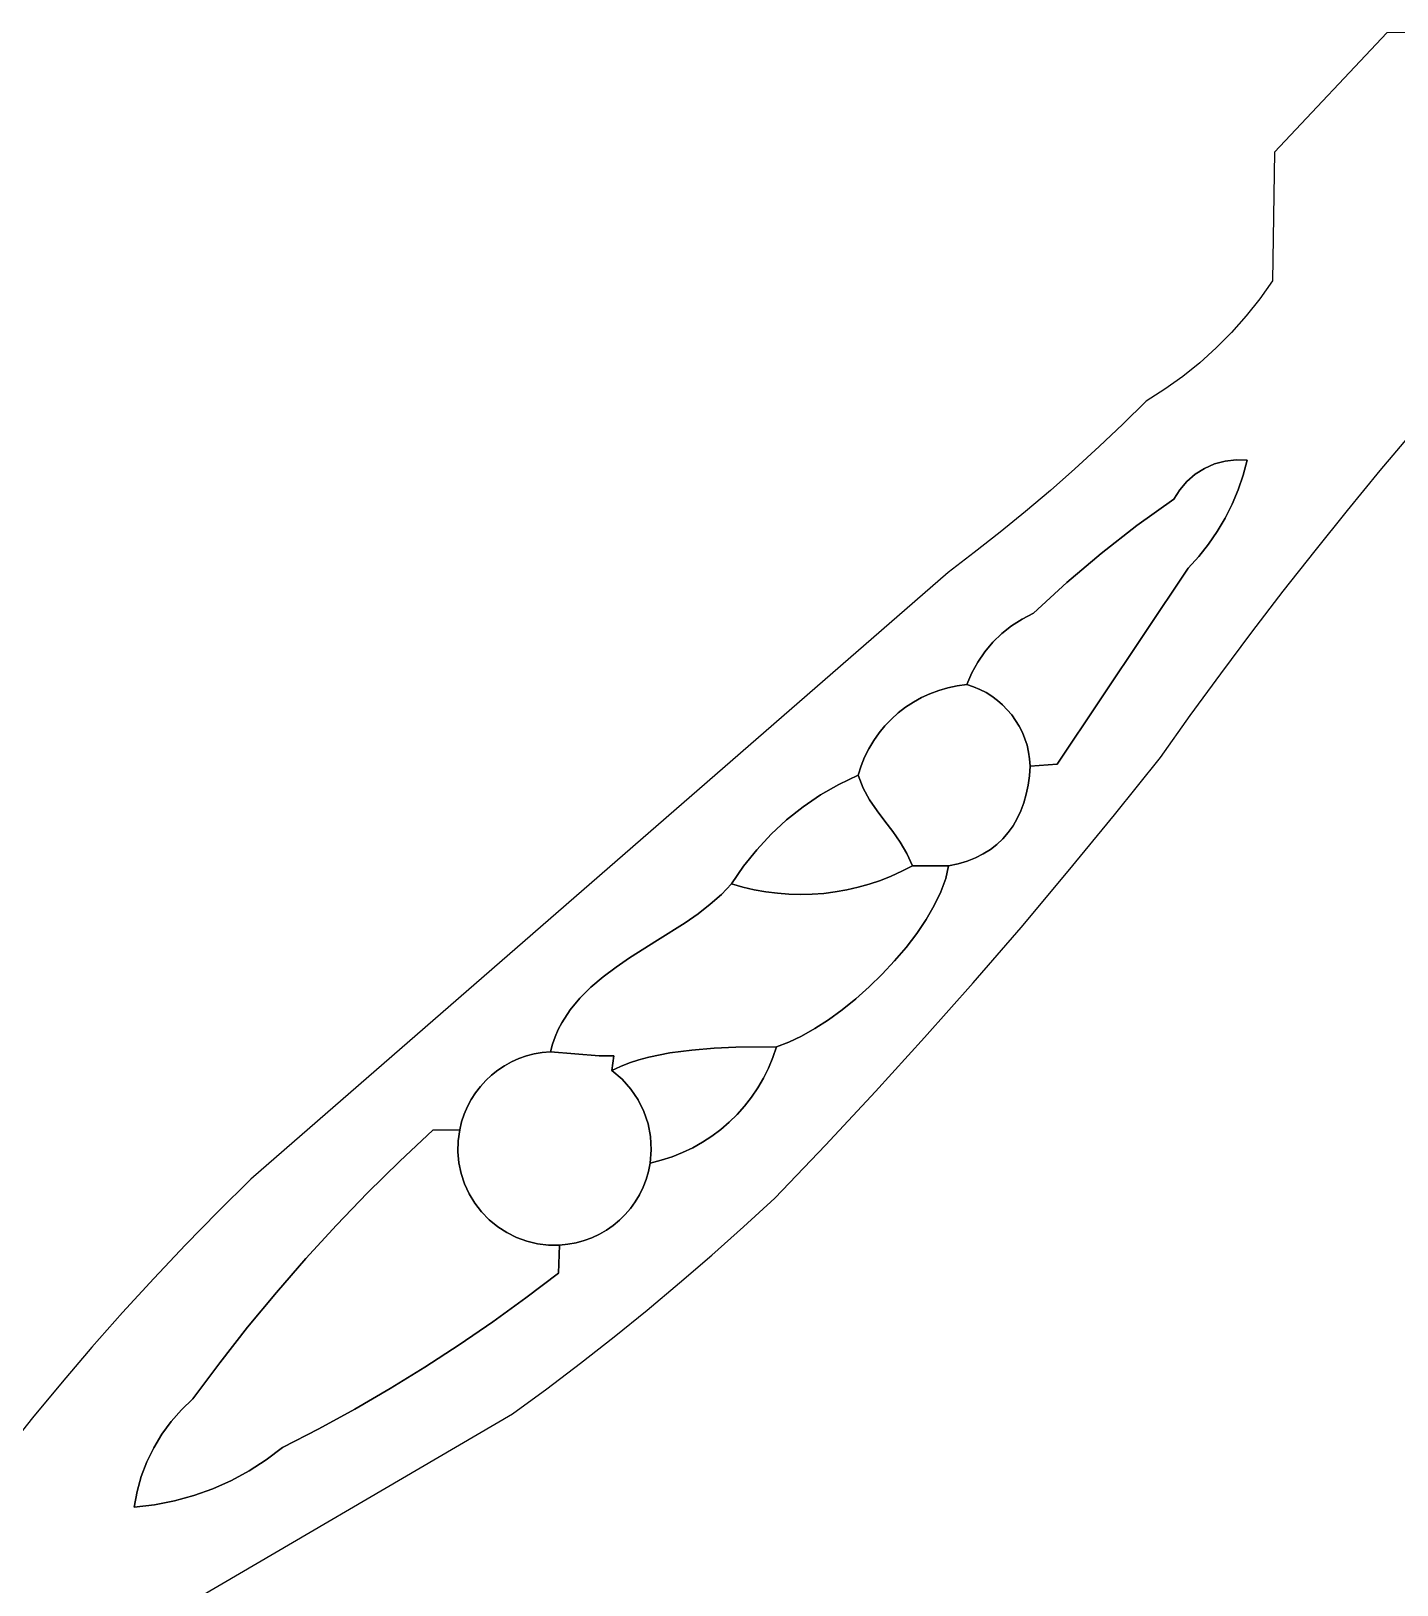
# Model space of a CAD drawing. Header units: inches. Extents: x 37.2 to 70.6, y 17.4 to 61.6.
# Drawn here: x 62.48 to 67.38, y 44.2 to 49.77 of the extents above; entities that cross this region are included whole.
import ezdxf

# ---------------------------------------------------------------- set-up
doc = ezdxf.new("R2010")
doc.units = ezdxf.units.IN
doc.layers.add('SURFACES_FOR_SKETCHUP', color=7, linetype='Continuous')

msp = doc.modelspace()

# ---------------------------------------------------------------- linework, layer by layer
at = {"layer": 'SURFACES_FOR_SKETCHUP'}
for points, invisible_edges in [([(66.9366, 48.8737), (67.8607, 49.7689), (66.944, 49.3341)], 3), ([(66.9366, 48.8737), (68.1534, 48.5092), (67.8607, 49.7689)], 11), ([(67.3469, 49.7629), (66.944, 49.3341), (67.8607, 49.7689)], 2), ([(66.9366, 48.8737), (66.8912, 48.8091), (67.4434, 48.3343)], 10), ([(67.4434, 48.3343), (68.1534, 48.5092), (66.9366, 48.8737)], 11), ([(66.8912, 48.8091), (66.8424, 48.7472), (67.4434, 48.3343)], 10), ([(66.8424, 48.7472), (66.7902, 48.6883), (66.8466, 48.2305)], 10), ([(66.8466, 48.2305), (67.3238, 48.1928), (66.8424, 48.7472)], 11), ([(67.4434, 48.3343), (66.8424, 48.7472), (67.3238, 48.1928)], 3), ([(66.7902, 48.6883), (66.7349, 48.6324), (66.8466, 48.2305)], 10), ([(66.7349, 48.6324), (66.6765, 48.5797), (66.8466, 48.2305)], 10), ([(66.6765, 48.5797), (66.6152, 48.5304), (66.7669, 48.2269)], 10), ([(66.8063, 48.2317), (66.8466, 48.2305), (66.6765, 48.5797)], 10), ([(66.7669, 48.2269), (66.8063, 48.2317), (66.6765, 48.5797)], 10), ([(66.5512, 48.4845), (66.4845, 48.4421), (66.6933, 48.2006)], 10), ([(66.6152, 48.5304), (66.5512, 48.4845), (66.7291, 48.2164)], 10), ([(66.6933, 48.2006), (66.7291, 48.2164), (66.5512, 48.4845)], 10), ([(66.7291, 48.2164), (66.7669, 48.2269), (66.6152, 48.5304)], 10), ([(66.4006, 48.3596), (66.6602, 48.1798), (66.4845, 48.4421)], 3), ([(66.6602, 48.1798), (66.6933, 48.2006), (66.4845, 48.4421)], 10), ([(66.3153, 48.2787), (66.6044, 48.1242), (66.4006, 48.3596)], 3), ([(66.6602, 48.1798), (66.4006, 48.3596), (66.6304, 48.1542)], 3), ([(66.6304, 48.1542), (66.4006, 48.3596), (66.6044, 48.1242)], 3), ([(66.2285, 48.1994), (66.4507, 47.9958), (66.3153, 48.2787)], 3), ([(66.4507, 47.9958), (66.5828, 48.0902), (66.3153, 48.2787)], 10), ([(66.6044, 48.1242), (66.3153, 48.2787), (66.5828, 48.0902)], 3), ([(66.7291, 48.2164), (66.6933, 48.2006), (66.8137, 48.1236)], 10), ([(66.7291, 48.2164), (66.8137, 48.1236), (66.7669, 48.2269)], 3), ([(66.8063, 48.2317), (66.7669, 48.2269), (66.8319, 48.1764)], 10), ([(66.8319, 48.1764), (66.7669, 48.2269), (66.8137, 48.1236)], 3), ([(66.8466, 48.2305), (66.8063, 48.2317), (66.8319, 48.1764)], 2), ([(66.8319, 48.1764), (67.2059, 48.0498), (66.8466, 48.2305)], 3), ([(67.3238, 48.1928), (66.8466, 48.2305), (67.2059, 48.0498)], 3), ([(66.1403, 48.1218), (66.3227, 47.896), (66.2285, 48.1994)], 3), ([(66.4507, 47.9958), (66.2285, 48.1994), (66.3227, 47.896)], 3), ([(66.6044, 48.1242), (66.7669, 48.0224), (66.6304, 48.1542)], 3), ([(66.6602, 48.1798), (66.6304, 48.1542), (66.792, 48.0722)], 10), ([(66.7669, 48.0224), (66.792, 48.0722), (66.6304, 48.1542)], 10), ([(66.6933, 48.2006), (66.6602, 48.1798), (66.792, 48.0722)], 10), ([(66.792, 48.0722), (66.8137, 48.1236), (66.6933, 48.2006)], 10), ([(66.8137, 48.1236), (67.0897, 47.9055), (66.8319, 48.1764)], 3), ([(67.2059, 48.0498), (66.8319, 48.1764), (67.0897, 47.9055)], 3), ([(66.1403, 48.1218), (66.0506, 48.0457), (66.3227, 47.896)], 10), ([(66.5828, 48.0902), (66.4507, 47.9958), (66.6724, 47.8845)], 10), ([(66.5828, 48.0902), (66.7669, 48.0224), (66.6044, 48.1242)], 3), ([(66.6724, 47.8845), (66.707, 47.9284), (66.5828, 48.0902)], 10), ([(66.7385, 47.9744), (66.5828, 48.0902), (66.707, 47.9284)], 3), ([(66.7669, 48.0224), (66.5828, 48.0902), (66.7385, 47.9744)], 3), ([(66.792, 48.0722), (67.0897, 47.9055), (66.8137, 48.1236)], 3), ([(66.0506, 48.0457), (65.9596, 47.9714), (66.1989, 47.7911)], 10), ([(66.1989, 47.7911), (66.3227, 47.896), (66.0506, 48.0457)], 10), ([(66.7669, 48.0224), (67.0897, 47.9055), (66.792, 48.0722)], 3), ([(66.3227, 47.896), (66.6348, 47.8429), (66.4507, 47.9958)], 3), ([(66.6348, 47.8429), (66.6724, 47.8845), (66.4507, 47.9958)], 10), ([(66.7385, 47.9744), (66.9753, 47.7598), (66.7669, 48.0224)], 3), ([(67.0897, 47.9055), (66.7669, 48.0224), (66.9753, 47.7598)], 3), ([(65.9596, 47.9714), (65.8671, 47.8987), (66.0796, 47.6811)], 10), ([(66.0796, 47.6811), (66.1989, 47.7911), (65.9596, 47.9714)], 10), ([(66.6724, 47.8845), (66.9753, 47.7598), (66.707, 47.9284)], 3), ([(66.707, 47.9284), (66.9753, 47.7598), (66.7385, 47.9744)], 3), ([(65.8671, 47.8987), (65.7734, 47.8277), (66.0014, 47.6361)], 10), ([(66.0392, 47.6604), (66.0796, 47.6811), (65.8671, 47.8987)], 10), ([(66.0014, 47.6361), (66.0392, 47.6604), (65.8671, 47.8987)], 10), ([(66.3227, 47.896), (66.1989, 47.7911), (66.6348, 47.8429)], 10), ([(66.6348, 47.8429), (66.8625, 47.6127), (66.6724, 47.8845)], 3), ([(66.9753, 47.7598), (66.6724, 47.8845), (66.8625, 47.6127)], 3), ([(65.7734, 47.8277), (63.2715, 45.6512), (64.5358, 46.3769)], 10), ([(64.5358, 46.3769), (64.5823, 46.4116), (65.7734, 47.8277)], 10), ([(64.5823, 46.4116), (65.1385, 46.8885), (65.7734, 47.8277)], 11), ([(65.1385, 46.8885), (65.1941, 46.9398), (65.7734, 47.8277)], 10), ([(65.1941, 46.9398), (65.2533, 46.9869), (65.7734, 47.8277)], 10), ([(65.2533, 46.9869), (65.5257, 47.2518), (65.7734, 47.8277)], 11), ([(65.5469, 47.2775), (65.7734, 47.8277), (65.5257, 47.2518)], 3), ([(65.5469, 47.2775), (65.5699, 47.3015), (65.7734, 47.8277)], 10), ([(65.5699, 47.3015), (65.5947, 47.3238), (65.7734, 47.8277)], 10), ([(65.5947, 47.3238), (65.621, 47.3441), (65.7734, 47.8277)], 10), ([(65.621, 47.3441), (65.6487, 47.3624), (65.7734, 47.8277)], 10), ([(65.6487, 47.3624), (65.6779, 47.3786), (65.7734, 47.8277)], 10), ([(65.6779, 47.3786), (65.7083, 47.3927), (65.7734, 47.8277)], 10), ([(65.7083, 47.3927), (65.7398, 47.4045), (65.7734, 47.8277)], 10), ([(65.7398, 47.4045), (65.8799, 47.5062), (65.7734, 47.8277)], 11), ([(65.9342, 47.5772), (65.9663, 47.6082), (65.7734, 47.8277)], 10), ([(65.9663, 47.6082), (66.0014, 47.6361), (65.7734, 47.8277)], 10), ([(65.9053, 47.5431), (65.7734, 47.8277), (65.8799, 47.5062)], 3), ([(65.9053, 47.5431), (65.9342, 47.5772), (65.7734, 47.8277)], 10), ([(66.1648, 47.1399), (66.6423, 47.3146), (66.6348, 47.8429)], 3), ([(66.6348, 47.8429), (66.1989, 47.7911), (66.1648, 47.1399)], 3), ([(66.7515, 47.4643), (66.6348, 47.8429), (66.6423, 47.3146)], 3), ([(66.8625, 47.6127), (66.6348, 47.8429), (66.7515, 47.4643)], 3), ([(66.0796, 47.6811), (66.1648, 47.1399), (66.1989, 47.7911)], 3), ([(66.002, 47.3167), (66.0392, 47.6604), (65.9691, 47.3527)], 3), ([(66.0014, 47.6361), (65.9691, 47.3527), (66.0392, 47.6604)], 3), ([(66.0796, 47.6811), (66.0392, 47.6604), (66.002, 47.3167)], 10), ([(66.0289, 47.2759), (66.0796, 47.6811), (66.002, 47.3167)], 3), ([(66.0796, 47.6811), (66.0289, 47.2759), (66.1648, 47.1399)], 11), ([(65.9342, 47.5772), (65.9506, 47.3687), (65.9663, 47.6082)], 3), ([(65.9691, 47.3527), (65.9663, 47.6082), (65.9506, 47.3687)], 3), ([(65.9663, 47.6082), (65.9691, 47.3527), (66.0014, 47.6361)], 3), ([(65.8799, 47.5062), (65.9098, 47.3964), (65.9053, 47.5431)], 3), ([(65.9053, 47.5431), (65.9308, 47.3833), (65.9342, 47.5772)], 3), ([(65.9308, 47.3833), (65.9053, 47.5431), (65.9098, 47.3964)], 3), ([(65.9506, 47.3687), (65.9342, 47.5772), (65.9308, 47.3833)], 3), ([(65.7724, 47.4139), (65.8799, 47.5062), (65.7398, 47.4045)], 3), ([(65.8799, 47.5062), (65.7724, 47.4139), (65.8581, 47.4669)], 3), ([(65.8799, 47.5062), (65.8581, 47.4669), (65.8876, 47.4078)], 10), ([(65.8799, 47.5062), (65.8876, 47.4078), (65.9098, 47.3964)], 9), ([(65.8059, 47.4208), (65.8581, 47.4669), (65.7724, 47.4139)], 3), ([(65.8059, 47.4208), (65.8402, 47.4253), (65.8581, 47.4669)], 8), ([(65.8402, 47.4253), (65.8059, 47.4208), (65.8644, 47.4174)], 2), ([(65.8402, 47.4253), (65.8644, 47.4174), (65.8581, 47.4669)], 2), ([(65.8644, 47.4174), (65.8876, 47.4078), (65.8581, 47.4669)], 10), ([(65.6779, 47.3786), (65.6487, 47.3624), (66.0621, 47.1834)], 10), ([(65.6779, 47.3786), (66.0289, 47.2759), (65.7083, 47.3927)], 3), ([(66.0491, 47.2312), (65.6779, 47.3786), (66.0566, 47.2077)], 3), ([(66.0566, 47.2077), (65.6779, 47.3786), (66.0621, 47.1834)], 3), ([(66.0289, 47.2759), (65.6779, 47.3786), (66.0398, 47.254)], 3), ([(66.0398, 47.254), (65.6779, 47.3786), (66.0491, 47.2312)], 3), ([(65.7083, 47.3927), (65.9691, 47.3527), (65.7398, 47.4045)], 3), ([(66.002, 47.3167), (65.7083, 47.3927), (66.0289, 47.2759)], 3), ([(65.9691, 47.3527), (65.7083, 47.3927), (66.002, 47.3167)], 3), ([(65.7724, 47.4139), (65.7398, 47.4045), (65.9308, 47.3833)], 10), ([(65.9691, 47.3527), (65.9506, 47.3687), (65.7398, 47.4045)], 10), ([(65.9506, 47.3687), (65.9308, 47.3833), (65.7398, 47.4045)], 10), ([(65.7724, 47.4139), (65.8876, 47.4078), (65.8059, 47.4208)], 3), ([(65.9308, 47.3833), (65.9098, 47.3964), (65.7724, 47.4139)], 10), ([(65.8876, 47.4078), (65.7724, 47.4139), (65.9098, 47.3964)], 3), ([(65.8876, 47.4078), (65.8644, 47.4174), (65.8059, 47.4208)], 10), ([(65.5947, 47.3238), (65.5699, 47.3015), (65.5465, 46.935)], 10), ([(65.5465, 46.935), (66.054, 47.0325), (65.5947, 47.3238)], 11), ([(65.621, 47.3441), (65.5947, 47.3238), (66.0606, 47.0647)], 10), ([(66.054, 47.0325), (66.0606, 47.0647), (65.5947, 47.3238)], 10), ([(65.621, 47.3441), (66.065, 47.0982), (65.6487, 47.3624)], 3), ([(66.065, 47.0982), (65.621, 47.3441), (66.0606, 47.0647)], 3), ([(66.065, 47.0982), (66.0621, 47.1834), (65.6487, 47.3624)], 11), ([(66.6423, 47.3146), (66.1648, 47.1399), (66.5348, 47.1637)], 3), ([(65.5465, 46.935), (65.5469, 47.2775), (65.5183, 46.9724)], 3), ([(65.5257, 47.2518), (65.5183, 46.9724), (65.5469, 47.2775)], 3), ([(65.5469, 47.2775), (65.5465, 46.935), (65.5699, 47.3015)], 3), ([(66.0398, 47.254), (66.1648, 47.1399), (66.0289, 47.2759)], 3), ([(65.5257, 47.2518), (65.2533, 46.9869), (65.5064, 47.2244)], 3), ([(65.316, 47.0296), (65.5064, 47.2244), (65.2533, 46.9869)], 3), ([(65.5064, 47.2244), (65.316, 47.0296), (65.4891, 47.1955)], 3), ([(65.4891, 47.1955), (65.4918, 47.0116), (65.5064, 47.2244)], 3), ([(65.5183, 46.9724), (65.5064, 47.2244), (65.4918, 47.0116)], 3), ([(65.5064, 47.2244), (65.5183, 46.9724), (65.5257, 47.2518)], 3), ([(66.0491, 47.2312), (66.1648, 47.1399), (66.0398, 47.254)], 3), ([(66.0566, 47.2077), (66.1648, 47.1399), (66.0491, 47.2312)], 3), ([(66.0621, 47.1834), (66.1648, 47.1399), (66.0566, 47.2077)], 3), ([(65.3818, 47.0675), (65.4891, 47.1955), (65.316, 47.0296)], 3), ([(65.3818, 47.0675), (65.4739, 47.1652), (65.4891, 47.1955)], 9), ([(65.3818, 47.0675), (65.4611, 47.1335), (65.4739, 47.1652)], 9), ([(65.4739, 47.1652), (65.4611, 47.1335), (65.4687, 47.0538)], 10), ([(65.4687, 47.0538), (65.4918, 47.0116), (65.4739, 47.1652)], 10), ([(65.4739, 47.1652), (65.4918, 47.0116), (65.4891, 47.1955)], 3), ([(66.0658, 47.1585), (66.0621, 47.1834), (66.065, 47.0982)], 10), ([(66.0658, 47.1585), (66.1648, 47.1399), (66.0621, 47.1834)], 3), ([(66.0674, 47.133), (66.0658, 47.1585), (66.065, 47.0982)], 2), ([(66.0674, 47.133), (66.1648, 47.1399), (66.0658, 47.1585)], 2), ([(66.5348, 47.1637), (66.1648, 47.1399), (66.3708, 46.9585)], 3), ([(65.3818, 47.0675), (65.4505, 47.1006), (65.4611, 47.1335)], 8), ([(65.4505, 47.1006), (65.3818, 47.0675), (65.4687, 47.0538)], 2), ([(65.4505, 47.1006), (65.4687, 47.0538), (65.4611, 47.1335)], 2), ([(66.1648, 47.1399), (66.0606, 47.0647), (66.054, 47.0325)], 9), ([(66.1648, 47.1399), (66.054, 47.0325), (66.3708, 46.9585)], 11), ([(66.1648, 47.1399), (66.065, 47.0982), (66.0606, 47.0647)], 9), ([(66.1648, 47.1399), (66.0674, 47.133), (66.065, 47.0982)], 8), ([(65.3818, 47.0675), (65.316, 47.0296), (65.4918, 47.0116)], 10), ([(65.4687, 47.0538), (65.3818, 47.0675), (65.4918, 47.0116)], 3), ([(66.054, 47.0325), (65.5465, 46.935), (66.0453, 47.0018)], 3), ([(66.0453, 47.0018), (66.3708, 46.9585), (66.054, 47.0325)], 3), ([(65.1941, 46.9398), (65.3274, 46.6765), (65.2533, 46.9869)], 3), ([(65.2533, 46.9869), (65.5183, 46.9724), (65.316, 47.0296)], 3), ([(65.3274, 46.6765), (65.3687, 46.6817), (65.2533, 46.9869)], 10), ([(65.3687, 46.6817), (65.4097, 46.689), (65.2533, 46.9869)], 10), ([(65.2533, 46.9869), (65.4097, 46.689), (65.5183, 46.9724)], 11), ([(65.4918, 47.0116), (65.316, 47.0296), (65.5183, 46.9724)], 3), ([(65.5748, 46.8981), (66.0453, 47.0018), (65.5465, 46.935)], 3), ([(66.0453, 47.0018), (65.5748, 46.8981), (66.0345, 46.9726)], 3), ([(66.0345, 46.9726), (66.2042, 46.7556), (66.0453, 47.0018)], 3), ([(66.3708, 46.9585), (66.0453, 47.0018), (66.2042, 46.7556)], 3), ([(65.1941, 46.9398), (65.1385, 46.8885), (65.2442, 46.6724)], 10), ([(65.2442, 46.6724), (65.2858, 46.6734), (65.1941, 46.9398)], 10), ([(65.3274, 46.6765), (65.1941, 46.9398), (65.2858, 46.6734)], 3), ([(65.4097, 46.689), (65.4504, 46.6983), (65.5183, 46.9724)], 10), ([(65.5465, 46.935), (65.5183, 46.9724), (65.4504, 46.6983)], 10), ([(65.4504, 46.6983), (65.4906, 46.7097), (65.5465, 46.935)], 10), ([(65.5748, 46.8981), (65.5465, 46.935), (65.4906, 46.7097)], 10), ([(66.0345, 46.9726), (65.5748, 46.8981), (66.0216, 46.9449)], 3), ([(66.0216, 46.9449), (65.5748, 46.8981), (66.0066, 46.919)], 3), ([(66.0066, 46.919), (66.2042, 46.7556), (66.0216, 46.9449)], 3), ([(66.0216, 46.9449), (66.2042, 46.7556), (66.0345, 46.9726)], 3), ([(64.6309, 46.4448), (65.1385, 46.8885), (64.5823, 46.4116)], 3), ([(64.6309, 46.4448), (65.0868, 46.8331), (65.1385, 46.8885)], 9), ([(65.1385, 46.8885), (65.0868, 46.8331), (65.2024, 46.6735)], 10), ([(65.2024, 46.6735), (65.2442, 46.6724), (65.1385, 46.8885)], 10), ([(65.4906, 46.7097), (65.5303, 46.7232), (65.5748, 46.8981)], 10), ([(65.5748, 46.8981), (65.5303, 46.7232), (65.6018, 46.8601)], 3), ([(65.9894, 46.8949), (66.0066, 46.919), (65.5748, 46.8981)], 10), ([(65.9252, 46.8339), (65.9487, 46.8522), (65.5748, 46.8981)], 10), ([(65.8995, 46.8178), (65.9252, 46.8339), (65.5748, 46.8981)], 10), ([(65.9702, 46.8726), (65.5748, 46.8981), (65.9487, 46.8522)], 3), ([(65.8717, 46.8038), (65.8995, 46.8178), (65.5748, 46.8981)], 10), ([(65.9894, 46.8949), (65.5748, 46.8981), (65.9702, 46.8726)], 3), ([(65.5748, 46.8981), (65.6018, 46.8601), (65.8717, 46.8038)], 10), ([(65.9702, 46.8726), (65.9487, 46.8522), (66.2042, 46.7556)], 10), ([(65.9894, 46.8949), (65.9702, 46.8726), (66.2042, 46.7556)], 10), ([(65.9894, 46.8949), (66.2042, 46.7556), (66.0066, 46.919)], 3), ([(64.6309, 46.4448), (64.7311, 46.5082), (65.0868, 46.8331)], 10), ([(65.0868, 46.8331), (64.7311, 46.5082), (65.0392, 46.7739)], 3), ([(65.0868, 46.8331), (65.0392, 46.7739), (65.1192, 46.6821)], 10), ([(65.1192, 46.6821), (65.1608, 46.6767), (65.0868, 46.8331)], 10), ([(65.1608, 46.6767), (65.2024, 46.6735), (65.0868, 46.8331)], 10), ([(65.5694, 46.7387), (65.6018, 46.8601), (65.5303, 46.7232)], 3), ([(65.6018, 46.8601), (65.5694, 46.7387), (65.6259, 46.8199)], 3), ([(65.5694, 46.7387), (65.6077, 46.7563), (65.6259, 46.8199)], 10), ([(65.8417, 46.7921), (65.8717, 46.8038), (65.6018, 46.8601)], 10), ([(65.7752, 46.7759), (65.8095, 46.7828), (65.6018, 46.8601)], 10), ([(65.8095, 46.7828), (65.8417, 46.7921), (65.6018, 46.8601)], 10), ([(65.6018, 46.8601), (65.6259, 46.8199), (65.7752, 46.7759)], 10), ([(65.6453, 46.7759), (65.6259, 46.8199), (65.6077, 46.7563)], 2), ([(65.6259, 46.8199), (65.6453, 46.7759), (65.7752, 46.7759)], 8), ([(65.8995, 46.8178), (65.8717, 46.8038), (66.0351, 46.5547)], 10), ([(65.9252, 46.8339), (65.8995, 46.8178), (66.0351, 46.5547)], 10), ([(65.9487, 46.8522), (65.9252, 46.8339), (66.0351, 46.5547)], 10), ([(66.0351, 46.5547), (66.2042, 46.7556), (65.9487, 46.8522)], 10), ([(64.7311, 46.5082), (64.8298, 46.5711), (65.0392, 46.7739)], 10), ([(64.8765, 46.6036), (65.0392, 46.7739), (64.8298, 46.5711)], 3), ([(64.8765, 46.6036), (64.9203, 46.6374), (65.0392, 46.7739)], 10), ([(64.9604, 46.673), (65.0392, 46.7739), (64.9203, 46.6374)], 3), ([(64.9604, 46.673), (64.996, 46.711), (65.0392, 46.7739)], 8), ([(64.996, 46.711), (65.0367, 46.6992), (65.0392, 46.7739)], 2), ([(65.0367, 46.6992), (65.0778, 46.6896), (65.0392, 46.7739)], 10), ([(65.0778, 46.6896), (65.1192, 46.6821), (65.0392, 46.7739)], 10), ([(65.5694, 46.7387), (65.7238, 46.6327), (65.6077, 46.7563)], 3), ([(65.6077, 46.7563), (65.7473, 46.6819), (65.6453, 46.7759)], 3), ([(65.7238, 46.6327), (65.7473, 46.6819), (65.6077, 46.7563)], 10), ([(65.7752, 46.7759), (65.6453, 46.7759), (65.7647, 46.7298)], 2), ([(65.7473, 46.6819), (65.7647, 46.7298), (65.6453, 46.7759)], 10), ([(65.7473, 46.6819), (65.8417, 46.7921), (65.7647, 46.7298)], 3), ([(65.7473, 46.6819), (66.0351, 46.5547), (65.8417, 46.7921)], 11), ([(65.8095, 46.7828), (65.7647, 46.7298), (65.8417, 46.7921)], 3), ([(65.8095, 46.7828), (65.7752, 46.7759), (65.7647, 46.7298)], 8), ([(65.8717, 46.8038), (65.8417, 46.7921), (66.0351, 46.5547)], 10), ([(65.0367, 46.6992), (64.996, 46.711), (64.9604, 46.673)], 8), ([(65.0367, 46.6992), (64.9604, 46.673), (65.0778, 46.6896)], 3), ([(65.4504, 46.6983), (65.4097, 46.689), (65.5812, 46.4342)], 10), ([(65.4906, 46.7097), (65.4504, 46.6983), (65.6228, 46.483)], 10), ([(65.5812, 46.4342), (65.6228, 46.483), (65.4504, 46.6983)], 10), ([(65.5303, 46.7232), (65.4906, 46.7097), (65.6609, 46.5327)], 10), ([(65.6228, 46.483), (65.6609, 46.5327), (65.4906, 46.7097)], 10), ([(65.5694, 46.7387), (65.5303, 46.7232), (65.6947, 46.5828)], 10), ([(65.6609, 46.5327), (65.6947, 46.5828), (65.5303, 46.7232)], 10), ([(65.6947, 46.5828), (65.7238, 46.6327), (65.5694, 46.7387)], 10), ([(64.9203, 46.6374), (65.0778, 46.6896), (64.9604, 46.673)], 3), ([(65.0778, 46.6896), (64.9203, 46.6374), (65.1192, 46.6821)], 3), ([(65.1192, 46.6821), (64.9203, 46.6374), (65.0124, 46.1247)], 11), ([(65.0124, 46.1247), (65.1583, 46.1266), (65.1192, 46.6821)], 10), ([(65.2017, 46.1425), (65.1192, 46.6821), (65.1583, 46.1266)], 3), ([(65.1192, 46.6821), (65.2017, 46.1425), (65.1608, 46.6767)], 3), ([(65.1608, 46.6767), (65.2951, 46.1914), (65.2024, 46.6735)], 3), ([(65.2475, 46.1643), (65.1608, 46.6767), (65.2017, 46.1425)], 3), ([(65.2951, 46.1914), (65.1608, 46.6767), (65.2475, 46.1643)], 3), ([(65.3438, 46.2232), (65.2024, 46.6735), (65.2951, 46.1914)], 3), ([(65.2024, 46.6735), (65.3438, 46.2232), (65.2442, 46.6724)], 3), ([(65.2442, 46.6724), (65.393, 46.2592), (65.2858, 46.6734)], 3), ([(65.393, 46.2592), (65.2442, 46.6724), (65.3438, 46.2232)], 3), ([(65.2858, 46.6734), (65.442, 46.2989), (65.3274, 46.6765)], 3), ([(65.442, 46.2989), (65.2858, 46.6734), (65.393, 46.2592)], 3), ([(65.3274, 46.6765), (65.4902, 46.3416), (65.3687, 46.6817)], 3), ([(65.4902, 46.3416), (65.3274, 46.6765), (65.442, 46.2989)], 3), ([(65.4097, 46.689), (65.3687, 46.6817), (65.5368, 46.3869)], 10), ([(65.5368, 46.3869), (65.3687, 46.6817), (65.4902, 46.3416)], 3), ([(65.5368, 46.3869), (65.5812, 46.4342), (65.4097, 46.689)], 10), ([(65.7238, 46.6327), (66.0351, 46.5547), (65.7473, 46.6819)], 3), ([(64.8298, 46.5711), (65.0124, 46.1247), (64.8765, 46.6036)], 3), ([(64.8765, 46.6036), (65.0124, 46.1247), (64.9203, 46.6374)], 3), ([(65.6947, 46.5828), (65.8634, 46.3561), (65.7238, 46.6327)], 3), ([(66.0351, 46.5547), (65.7238, 46.6327), (65.8634, 46.3561)], 3), ([(64.8298, 46.5711), (64.7311, 46.5082), (64.9337, 46.1212)], 10), ([(64.9337, 46.1212), (65.0124, 46.1247), (64.8298, 46.5711)], 10), ([(65.6228, 46.483), (65.8634, 46.3561), (65.6609, 46.5327)], 3), ([(65.6609, 46.5327), (65.8634, 46.3561), (65.6947, 46.5828)], 3), ([(64.7311, 46.5082), (64.6309, 46.4448), (64.7754, 46.1043)], 10), ([(64.854, 46.1147), (64.7311, 46.5082), (64.7754, 46.1043)], 3), ([(64.854, 46.1147), (64.9337, 46.1212), (64.7311, 46.5082)], 10), ([(65.6228, 46.483), (65.5812, 46.4342), (65.8634, 46.3561)], 10), ([(64.6309, 46.4448), (64.5823, 46.4116), (64.7754, 46.1043)], 10), ([(65.5812, 46.4342), (65.5368, 46.3869), (65.6892, 46.1597)], 10), ([(65.8634, 46.3561), (65.5812, 46.4342), (65.6892, 46.1597)], 3), ([(64.4922, 46.3402), (64.5358, 46.3769), (63.2715, 45.6512)], 10), ([(64.5358, 46.3769), (64.4922, 46.3402), (64.5738, 46.0934)], 10), ([(64.5823, 46.4116), (64.5358, 46.3769), (64.7, 46.0892)], 10), ([(64.5738, 46.0934), (64.7, 46.0892), (64.5358, 46.3769)], 11), ([(64.7, 46.0892), (64.7754, 46.1043), (64.5823, 46.4116)], 10), ([(65.5368, 46.3869), (65.4902, 46.3416), (65.6892, 46.1597)], 10), ([(64.4922, 46.3402), (63.2715, 45.6512), (64.4524, 46.3008)], 3), ([(64.4922, 46.3402), (64.4524, 46.3008), (64.5738, 46.0934)], 10), ([(65.4902, 46.3416), (65.442, 46.2989), (65.6892, 46.1597)], 10), ([(64.158, 46.0425), (64.4524, 46.3008), (63.2715, 45.6512)], 11), ([(64.1817, 46.0583), (64.4524, 46.3008), (64.158, 46.0425)], 3), ([(64.4524, 46.3008), (64.1817, 46.0583), (64.4172, 46.2585)], 3), ([(64.2068, 46.0721), (64.4172, 46.2585), (64.1817, 46.0583)], 3), ([(64.4172, 46.2585), (64.2068, 46.0721), (64.3874, 46.2126)], 3), ([(64.3874, 46.2126), (64.5217, 46.0941), (64.4172, 46.2585)], 3), ([(64.4524, 46.3008), (64.4172, 46.2585), (64.5217, 46.0941)], 10), ([(64.5217, 46.0941), (64.5738, 46.0934), (64.4524, 46.3008)], 10), ([(65.393, 46.2592), (65.3438, 46.2232), (65.5125, 45.9655)], 10), ([(65.442, 46.2989), (65.393, 46.2592), (65.6892, 46.1597)], 10), ([(65.5125, 45.9655), (65.6892, 46.1597), (65.393, 46.2592)], 10), ([(64.233, 46.0839), (64.3874, 46.2126), (64.2068, 46.0721)], 3), ([(64.2603, 46.0934), (64.3874, 46.2126), (64.233, 46.0839)], 3), ([(64.3874, 46.2126), (64.2603, 46.0934), (64.3748, 46.1881)], 3), ([(64.3874, 46.2126), (64.3748, 46.1881), (64.5217, 46.0941)], 10), ([(65.3438, 46.2232), (65.2951, 46.1914), (65.5125, 45.9655)], 10), ([(64.2886, 46.1008), (64.3748, 46.1881), (64.2603, 46.0934)], 3), ([(64.3748, 46.1881), (64.2886, 46.1008), (64.3638, 46.1626)], 3), ([(64.3176, 46.1057), (64.3638, 46.1626), (64.2886, 46.1008)], 3), ([(64.3176, 46.1057), (64.3547, 46.136), (64.3638, 46.1626)], 9), ([(64.3638, 46.1626), (64.3547, 46.136), (64.5217, 46.0941)], 10), ([(64.3748, 46.1881), (64.3638, 46.1626), (64.5217, 46.0941)], 10), ([(65.2017, 46.1425), (65.1292, 46.0499), (65.2475, 46.1643)], 3), ([(65.2475, 46.1643), (65.1292, 46.0499), (65.5125, 45.9655)], 11), ([(65.2017, 46.1425), (65.145, 46.0876), (65.1292, 46.0499)], 9), ([(65.2017, 46.1425), (65.1583, 46.1266), (65.145, 46.0876)], 8), ([(65.2951, 46.1914), (65.2475, 46.1643), (65.5125, 45.9655)], 10), ([(64.1356, 46.0249), (64.3474, 46.1082), (64.158, 46.0425)], 3), ([(64.3474, 46.1082), (64.1356, 46.0249), (64.5672, 46.0409)], 11), ([(64.3474, 46.1082), (64.3176, 46.1057), (64.158, 46.0425)], 10), ([(64.158, 46.0425), (64.3176, 46.1057), (64.1817, 46.0583)], 3), ([(64.1817, 46.0583), (64.3176, 46.1057), (64.2068, 46.0721)], 3), ([(64.3176, 46.1057), (64.2886, 46.1008), (64.2068, 46.0721)], 10), ([(64.233, 46.0839), (64.2068, 46.0721), (64.2886, 46.1008)], 10), ([(64.2886, 46.1008), (64.2603, 46.0934), (64.233, 46.0839)], 8), ([(64.3176, 46.1057), (64.3474, 46.1082), (64.3547, 46.136)], 8), ([(64.3474, 46.1082), (64.5217, 46.0941), (64.3547, 46.136)], 2), ([(64.5672, 46.0409), (64.5217, 46.0941), (64.3474, 46.1082)], 9), ([(64.5672, 46.0409), (64.5738, 46.0934), (64.5217, 46.0941)], 8), ([(64.5738, 46.0934), (64.5672, 46.0409), (64.5975, 46.0555)], 8), ([(64.5738, 46.0934), (64.5975, 46.0555), (64.6299, 46.0684)], 9), ([(64.5738, 46.0934), (64.6299, 46.0684), (64.6641, 46.0796)], 9), ([(64.5738, 46.0934), (64.6641, 46.0796), (64.7, 46.0892)], 9), ([(64.7, 46.0892), (64.6641, 46.0796), (64.6352, 45.9748)], 10), ([(64.6352, 45.9748), (64.6614, 45.936), (64.7, 46.0892)], 10), ([(64.7754, 46.1043), (64.7, 46.0892), (64.6614, 45.936)], 10), ([(64.6614, 45.936), (64.6821, 45.8943), (64.7754, 46.1043)], 10), ([(64.854, 46.1147), (64.7754, 46.1043), (64.6821, 45.8943)], 10), ([(64.6821, 45.8943), (64.926, 45.806), (64.854, 46.1147)], 11), ([(64.9337, 46.1212), (64.854, 46.1147), (65.0168, 45.8841)], 10), ([(64.958, 45.83), (64.9883, 45.8561), (64.854, 46.1147)], 10), ([(64.9883, 45.8561), (65.0168, 45.8841), (64.854, 46.1147)], 10), ([(64.958, 45.83), (64.854, 46.1147), (64.926, 45.806)], 3), ([(64.9337, 46.1212), (65.0681, 45.9455), (65.0124, 46.1247)], 3), ([(65.0681, 45.9455), (64.9337, 46.1212), (65.0434, 45.9139)], 3), ([(65.0434, 45.9139), (64.9337, 46.1212), (65.0168, 45.8841)], 3), ([(65.1583, 46.1266), (65.0124, 46.1247), (65.145, 46.0876)], 2), ([(65.0907, 45.9788), (65.0124, 46.1247), (65.0681, 45.9455)], 3), ([(65.1292, 46.0499), (65.0124, 46.1247), (65.1111, 46.0136)], 3), ([(65.1111, 46.0136), (65.0124, 46.1247), (65.0907, 45.9788)], 3), ([(65.145, 46.0876), (65.0124, 46.1247), (65.1292, 46.0499)], 3), ([(64.1356, 46.0249), (64.158, 46.0425), (63.2715, 45.6512)], 10), ([(64.6821, 45.8943), (64.5672, 46.0409), (64.1356, 46.0249)], 11), ([(64.5975, 46.0555), (64.5672, 46.0409), (64.6037, 46.01)], 8), ([(64.6821, 45.8943), (64.6614, 45.936), (64.5672, 46.0409)], 10), ([(64.5672, 46.0409), (64.6614, 45.936), (64.6037, 46.01)], 3), ([(64.5975, 46.0555), (64.6037, 46.01), (64.6299, 46.0684)], 3), ([(64.6037, 46.01), (64.6352, 45.9748), (64.6299, 46.0684)], 10), ([(64.6641, 46.0796), (64.6299, 46.0684), (64.6352, 45.9748)], 10), ([(65.1111, 46.0136), (65.3333, 45.7735), (65.1292, 46.0499)], 3), ([(65.3333, 45.7735), (65.5125, 45.9655), (65.1292, 46.0499)], 10), ([(64.1356, 46.0249), (63.2715, 45.6512), (64.1148, 46.0054)], 3), ([(64.1148, 46.0054), (63.2715, 45.6512), (64.0956, 45.9843)], 3), ([(63.9246, 45.8269), (64.0956, 45.9843), (63.2715, 45.6512)], 11), ([(63.9246, 45.8269), (64.0781, 45.9617), (64.0956, 45.9843)], 9), ([(64.1356, 46.0249), (64.1148, 46.0054), (64.0211, 45.8282)], 10), ([(64.0211, 45.8282), (64.0993, 45.5344), (64.1356, 46.0249)], 11), ([(64.0281, 45.8572), (64.0211, 45.8282), (64.1148, 46.0054)], 10), ([(64.1148, 46.0054), (64.0956, 45.9843), (64.0281, 45.8572)], 10), ([(64.0956, 45.9843), (64.0781, 45.9617), (64.0281, 45.8572)], 10), ([(64.1356, 46.0249), (64.0993, 45.5344), (64.5942, 45.5042)], 11), ([(64.6821, 45.8943), (64.1356, 46.0249), (64.5942, 45.5042)], 11), ([(64.6352, 45.9748), (64.6037, 46.01), (64.6614, 45.936)], 2), ([(65.0907, 45.9788), (65.0681, 45.9455), (65.3333, 45.7735)], 10), ([(65.1111, 46.0136), (65.0907, 45.9788), (65.3333, 45.7735)], 10), ([(63.9246, 45.8269), (64.0625, 45.9375), (64.0781, 45.9617)], 9), ([(63.9246, 45.8269), (64.0489, 45.912), (64.0625, 45.9375)], 9), ([(64.0281, 45.8572), (64.0781, 45.9617), (64.0374, 45.8852)], 3), ([(64.0625, 45.9375), (64.0374, 45.8852), (64.0781, 45.9617)], 3), ([(64.0625, 45.9375), (64.0489, 45.912), (64.0374, 45.8852)], 8), ([(65.0681, 45.9455), (65.0434, 45.9139), (65.3333, 45.7735)], 10), ([(63.9246, 45.8269), (64.0374, 45.8852), (64.0489, 45.912)], 9), ([(63.9246, 45.8269), (64.0281, 45.8572), (64.0374, 45.8852)], 9), ([(64.7045, 45.7093), (64.6821, 45.8943), (64.5942, 45.5042)], 11), ([(64.6821, 45.8943), (64.7045, 45.7093), (64.697, 45.8501)], 3), ([(64.697, 45.8501), (64.926, 45.806), (64.6821, 45.8943)], 3), ([(65.0168, 45.8841), (64.9883, 45.8561), (65.1516, 45.5839)], 10), ([(65.0434, 45.9139), (65.0168, 45.8841), (65.3333, 45.7735)], 10), ([(65.1516, 45.5839), (65.3333, 45.7735), (65.0168, 45.8841)], 10), ([(63.9246, 45.8269), (63.2715, 45.6512), (63.8063, 45.7165)], 3), ([(63.9246, 45.8269), (63.8063, 45.7165), (64.0148, 45.7494)], 10), ([(63.9246, 45.8269), (64.0211, 45.8282), (64.0281, 45.8572)], 8), ([(64.0157, 45.7888), (64.0211, 45.8282), (63.9246, 45.8269)], 8), ([(64.0148, 45.7494), (64.0157, 45.7888), (63.9246, 45.8269)], 10), ([(64.0211, 45.8282), (64.0157, 45.7888), (64.0184, 45.7105)], 10), ([(64.0263, 45.6723), (64.0211, 45.8282), (64.0184, 45.7105)], 3), ([(64.0263, 45.6723), (64.0993, 45.5344), (64.0211, 45.8282)], 11), ([(64.7058, 45.8042), (64.697, 45.8501), (64.7084, 45.757)], 2), ([(64.7045, 45.7093), (64.7084, 45.757), (64.697, 45.8501)], 10), ([(64.7058, 45.8042), (64.8574, 45.7643), (64.697, 45.8501)], 3), ([(64.8925, 45.7841), (64.697, 45.8501), (64.8574, 45.7643)], 3), ([(64.926, 45.806), (64.697, 45.8501), (64.8925, 45.7841)], 3), ([(64.926, 45.806), (64.8925, 45.7841), (65.1516, 45.5839)], 10), ([(64.958, 45.83), (64.926, 45.806), (65.1516, 45.5839)], 10), ([(64.9883, 45.8561), (64.958, 45.83), (65.1516, 45.5839)], 10), ([(64.0148, 45.7494), (64.0184, 45.7105), (64.0157, 45.7888)], 2), ([(64.7045, 45.7093), (64.7445, 45.7193), (64.7084, 45.757)], 2), ([(64.7084, 45.757), (64.7833, 45.7319), (64.7058, 45.8042)], 3), ([(64.8574, 45.7643), (64.7058, 45.8042), (64.821, 45.7469)], 3), ([(64.7833, 45.7319), (64.821, 45.7469), (64.7058, 45.8042)], 10), ([(64.7445, 45.7193), (64.7833, 45.7319), (64.7084, 45.757)], 10), ([(64.8574, 45.7643), (64.821, 45.7469), (65.0394, 45.4806)], 10), ([(64.8925, 45.7841), (64.8574, 45.7643), (65.0394, 45.4806)], 10), ([(65.0394, 45.4806), (65.1516, 45.5839), (64.8925, 45.7841)], 10), ([(63.8063, 45.7165), (63.2715, 45.6512), (63.691, 45.603)], 3), ([(63.8063, 45.7165), (63.691, 45.603), (64.0547, 45.5996)], 10), ([(64.0184, 45.7105), (64.0148, 45.7494), (63.8063, 45.7165)], 10), ([(64.0263, 45.6723), (63.8063, 45.7165), (64.0385, 45.6352)], 3), ([(64.0263, 45.6723), (64.0184, 45.7105), (63.8063, 45.7165)], 10), ([(64.0385, 45.6352), (63.8063, 45.7165), (64.0547, 45.5996)], 3), ([(64.5942, 45.5042), (64.615, 45.5247), (64.7045, 45.7093)], 10), ([(64.7045, 45.7093), (64.615, 45.5247), (64.6986, 45.6793)], 3), ([(64.6793, 45.6224), (64.7833, 45.7319), (64.6901, 45.6502)], 3), ([(64.6793, 45.6224), (64.9256, 45.3792), (64.7833, 45.7319)], 11), ([(64.7445, 45.7193), (64.6901, 45.6502), (64.7833, 45.7319)], 3), ([(64.7445, 45.7193), (64.6986, 45.6793), (64.6901, 45.6502)], 9), ([(64.7445, 45.7193), (64.7045, 45.7093), (64.6986, 45.6793)], 8), ([(64.821, 45.7469), (64.7833, 45.7319), (65.0394, 45.4806)], 10), ([(64.9256, 45.3792), (65.0394, 45.4806), (64.7833, 45.7319)], 10), ([(63.1534, 45.5348), (63.4695, 45.3675), (63.2715, 45.6512)], 3), ([(63.5787, 45.4867), (63.2715, 45.6512), (63.4695, 45.3675)], 3), ([(63.691, 45.603), (63.2715, 45.6512), (63.5787, 45.4867)], 3), ([(64.0263, 45.6723), (64.0385, 45.6352), (64.0993, 45.5344)], 10), ([(64.615, 45.5247), (64.634, 45.5468), (64.6986, 45.6793)], 10), ([(64.634, 45.5468), (64.6512, 45.5705), (64.6986, 45.6793)], 10), ([(64.6986, 45.6793), (64.6512, 45.5705), (64.6901, 45.6502)], 3), ([(64.6663, 45.5958), (64.6901, 45.6502), (64.6512, 45.5705)], 3), ([(64.6663, 45.5958), (64.6793, 45.6224), (64.6901, 45.6502)], 8), ([(63.5787, 45.4867), (64.0993, 45.5344), (63.691, 45.603)], 3), ([(64.0751, 45.5659), (63.691, 45.603), (64.0993, 45.5344)], 3), ([(64.0547, 45.5996), (63.691, 45.603), (64.0751, 45.5659)], 3), ([(64.0547, 45.5996), (64.0751, 45.5659), (64.0385, 45.6352)], 2), ([(64.0993, 45.5344), (64.0385, 45.6352), (64.0751, 45.5659)], 3), ([(64.6512, 45.5705), (64.9256, 45.3792), (64.6663, 45.5958)], 3), ([(64.6663, 45.5958), (64.9256, 45.3792), (64.6793, 45.6224)], 3), ([(63.0374, 45.4163), (63.3634, 45.2455), (63.1534, 45.5348)], 3), ([(63.4695, 45.3675), (63.1534, 45.5348), (63.3634, 45.2455)], 3), ([(63.5787, 45.4867), (64.0188, 45.0573), (64.0993, 45.5344)], 11), ([(64.0993, 45.5344), (64.0188, 45.0573), (64.1271, 45.5059)], 3), ([(64.0993, 45.5344), (64.1271, 45.5059), (64.1904, 45.4598)], 10), ([(64.2254, 45.4425), (64.0993, 45.5344), (64.1904, 45.4598)], 3), ([(64.0993, 45.5344), (64.2254, 45.4425), (64.5942, 45.5042)], 11), ([(64.615, 45.5247), (64.8102, 45.2797), (64.634, 45.5468)], 3), ([(64.634, 45.5468), (64.9256, 45.3792), (64.6512, 45.5705)], 3), ([(64.8102, 45.2797), (64.9256, 45.3792), (64.634, 45.5468)], 10), ([(63.4695, 45.3675), (63.8959, 44.9774), (63.5787, 45.4867)], 3), ([(64.0188, 45.0573), (63.5787, 45.4867), (63.8959, 44.9774)], 3), ([(64.1396, 45.1402), (64.1271, 45.5059), (64.0188, 45.0573)], 3), ([(64.1271, 45.5059), (64.1396, 45.1402), (64.1575, 45.481)], 3), ([(64.1575, 45.481), (64.1904, 45.4598), (64.1271, 45.5059)], 2), ([(64.1575, 45.481), (64.1396, 45.1402), (64.1904, 45.4598)], 3), ([(64.379, 45.4151), (64.5942, 45.5042), (64.2254, 45.4425)], 11), ([(64.5717, 45.4856), (64.5942, 45.5042), (64.379, 45.4151)], 10), ([(64.379, 45.4151), (64.4095, 45.418), (64.5717, 45.4856)], 10), ([(64.5478, 45.4689), (64.5717, 45.4856), (64.4095, 45.418)], 10), ([(64.5717, 45.4856), (64.5478, 45.4689), (64.6932, 45.1819)], 10), ([(64.5942, 45.5042), (64.5717, 45.4856), (64.8102, 45.2797)], 10), ([(64.6932, 45.1819), (64.8102, 45.2797), (64.5717, 45.4856)], 10), ([(64.5942, 45.5042), (64.8102, 45.2797), (64.615, 45.5247)], 3), ([(62.9235, 45.296), (63.2604, 45.1208), (63.0374, 45.4163)], 3), ([(63.3634, 45.2455), (63.0374, 45.4163), (63.2604, 45.1208)], 3), ([(64.2584, 45.2261), (64.1904, 45.4598), (64.1396, 45.1402)], 3), ([(64.2584, 45.2261), (64.2254, 45.4425), (64.1904, 45.4598)], 9), ([(64.2584, 45.2261), (64.2621, 45.4292), (64.2254, 45.4425)], 9), ([(64.2254, 45.4425), (64.2621, 45.4292), (64.379, 45.4151)], 10), ([(64.2584, 45.2261), (64.3001, 45.4201), (64.2621, 45.4292)], 9), ([(64.2584, 45.2261), (64.3751, 45.3149), (64.3001, 45.4201)], 10), ([(64.3001, 45.4201), (64.3392, 45.4154), (64.2621, 45.4292)], 2), ([(64.379, 45.4151), (64.2621, 45.4292), (64.3392, 45.4154)], 3), ([(64.3392, 45.4154), (64.3001, 45.4201), (64.3751, 45.3149)], 10), ([(64.379, 45.4151), (64.3392, 45.4154), (64.3751, 45.3149)], 2), ([(64.4958, 45.4417), (64.468, 45.4314), (64.3751, 45.3149)], 10), ([(64.3751, 45.3149), (64.6932, 45.1819), (64.4958, 45.4417)], 11), ([(64.468, 45.4314), (64.4392, 45.4234), (64.3751, 45.3149)], 10), ([(64.4392, 45.4234), (64.4095, 45.418), (64.3751, 45.3149)], 10), ([(64.4095, 45.418), (64.379, 45.4151), (64.3751, 45.3149)], 8), ([(64.5224, 45.4542), (64.5478, 45.4689), (64.4095, 45.418)], 10), ([(64.4095, 45.418), (64.4392, 45.4234), (64.5224, 45.4542)], 10), ([(64.4958, 45.4417), (64.5224, 45.4542), (64.4392, 45.4234)], 10), ([(64.4392, 45.4234), (64.468, 45.4314), (64.4958, 45.4417)], 8), ([(64.5224, 45.4542), (64.4958, 45.4417), (64.6932, 45.1819)], 10), ([(64.5478, 45.4689), (64.5224, 45.4542), (64.6932, 45.1819)], 10), ([(63.3634, 45.2455), (63.7712, 44.9006), (63.4695, 45.3675)], 3), ([(63.8959, 44.9774), (63.4695, 45.3675), (63.7712, 44.9006)], 3), ([(64.2584, 45.2261), (64.4548, 44.992), (64.3751, 45.3149)], 3), ([(64.5748, 45.086), (64.3751, 45.3149), (64.4548, 44.992)], 3), ([(64.6932, 45.1819), (64.3751, 45.3149), (64.5748, 45.086)], 3), ([(62.8117, 45.1736), (63.1607, 44.9934), (62.9235, 45.296)], 3), ([(63.2604, 45.1208), (62.9235, 45.296), (63.1607, 44.9934)], 3), ([(63.2604, 45.1208), (63.6445, 44.8269), (63.3634, 45.2455)], 3), ([(63.7712, 44.9006), (63.3634, 45.2455), (63.6445, 44.8269)], 3), ([(64.1396, 45.1402), (64.3333, 44.8999), (64.2584, 45.2261)], 3), ([(64.4548, 44.992), (64.2584, 45.2261), (64.3333, 44.8999)], 3), ([(62.7019, 45.0494), (63.023, 44.8244), (62.8117, 45.1736)], 3), ([(63.1607, 44.9934), (62.8117, 45.1736), (63.0643, 44.8635)], 3), ([(63.0643, 44.8635), (62.8117, 45.1736), (63.023, 44.8244)], 3), ([(64.0188, 45.0573), (64.2104, 44.8097), (64.1396, 45.1402)], 3), ([(64.3333, 44.8999), (64.1396, 45.1402), (64.2104, 44.8097)], 3), ([(63.1607, 44.9934), (63.516, 44.7564), (63.2604, 45.1208)], 3), ([(63.6445, 44.8269), (63.2604, 45.1208), (63.516, 44.7564)], 3), ([(62.5944, 44.9233), (62.9524, 44.7368), (62.7019, 45.0494)], 3), ([(63.023, 44.8244), (62.7019, 45.0494), (62.9856, 44.7821)], 3), ([(62.9856, 44.7821), (62.7019, 45.0494), (62.9524, 44.7368)], 3), ([(63.8959, 44.9774), (64.2104, 44.8097), (64.0188, 45.0573)], 3), ([(63.0643, 44.8635), (63.3858, 44.6889), (63.1607, 44.9934)], 3), ([(63.516, 44.7564), (63.1607, 44.9934), (63.3858, 44.6889)], 3), ([(63.7712, 44.9006), (64.2104, 44.8097), (63.8959, 44.9774)], 3), ([(62.489, 44.7953), (62.8987, 44.6382), (62.5944, 44.9233)], 3), ([(62.9524, 44.7368), (62.5944, 44.9233), (62.9233, 44.6887)], 3), ([(62.9233, 44.6887), (62.5944, 44.9233), (62.8987, 44.6382)], 3), ([(63.023, 44.8244), (63.2022, 44.5706), (63.0643, 44.8635)], 3), ([(63.2662, 44.6052), (63.0643, 44.8635), (63.2022, 44.5706)], 3), ([(63.3274, 44.6447), (63.0643, 44.8635), (63.2662, 44.6052)], 3), ([(63.3858, 44.6889), (63.0643, 44.8635), (63.3274, 44.6447)], 3), ([(63.6445, 44.8269), (64.2104, 44.8097), (63.7712, 44.9006)], 3), ([(64.2104, 44.8097), (63.516, 44.7564), (62.9637, 44.0811)], 3), ([(62.9856, 44.7821), (63.2022, 44.5706), (63.023, 44.8244)], 3), ([(63.516, 44.7564), (64.2104, 44.8097), (63.6445, 44.8269)], 3), ([(62.3858, 44.6655), (62.8635, 44.5313), (62.489, 44.7953)], 3), ([(62.8787, 44.5857), (62.489, 44.7953), (62.8635, 44.5313)], 3), ([(62.8987, 44.6382), (62.489, 44.7953), (62.8787, 44.5857)], 3), ([(62.9524, 44.7368), (63.1359, 44.5411), (62.9856, 44.7821)], 3), ([(63.3274, 44.6447), (62.9637, 44.0811), (63.516, 44.7564)], 11), ([(63.2022, 44.5706), (62.9856, 44.7821), (63.1359, 44.5411)], 3), ([(63.516, 44.7564), (63.3858, 44.6889), (63.3274, 44.6447)], 8), ([(62.9233, 44.6887), (63.0676, 44.5166), (62.9524, 44.7368)], 3), ([(63.1359, 44.5411), (62.9524, 44.7368), (63.0676, 44.5166)], 3), ([(61.9002, 44.3748), (62.5919, 43.7429), (62.3858, 44.6655)], 11), ([(62.5919, 43.7429), (62.7089, 43.7969), (62.3858, 44.6655)], 10), ([(62.8531, 44.4754), (62.3858, 44.6655), (62.7089, 43.7969)], 11), ([(62.8635, 44.5313), (62.3858, 44.6655), (62.8531, 44.4754)], 3), ([(62.8787, 44.5857), (62.9975, 44.4975), (62.8987, 44.6382)], 3), ([(62.8987, 44.6382), (63.0676, 44.5166), (62.9233, 44.6887)], 3), ([(63.0676, 44.5166), (62.8987, 44.6382), (62.9975, 44.4975)], 3), ([(63.2662, 44.6052), (62.9637, 44.0811), (63.3274, 44.6447)], 3), ([(62.8635, 44.5313), (62.9259, 44.4837), (62.8787, 44.5857)], 3), ([(62.9975, 44.4975), (62.8787, 44.5857), (62.9259, 44.4837)], 3), ([(63.2022, 44.5706), (62.9637, 44.0811), (63.2662, 44.6052)], 3), ([(62.8531, 44.4754), (62.9259, 44.4837), (62.8635, 44.5313)], 2), ([(63.2022, 44.5706), (63.1359, 44.5411), (62.9637, 44.0811)], 10), ([(63.1359, 44.5411), (63.0676, 44.5166), (62.9637, 44.0811)], 10), ([(62.8531, 44.4754), (62.7089, 43.7969), (62.9637, 44.0811)], 11), ([(62.9259, 44.4837), (62.8531, 44.4754), (62.9637, 44.0811)], 10), ([(62.9975, 44.4975), (62.9259, 44.4837), (62.9637, 44.0811)], 10), ([(63.0676, 44.5166), (62.9975, 44.4975), (62.9637, 44.0811)], 10), ([(62.5919, 43.7429), (61.9002, 44.3748), (62.4778, 43.6829)], 3)]:
    msp.add_3dface(points, dxfattribs=dict(at, invisible_edges=invisible_edges))

doc.saveas('drawing.dxf')
